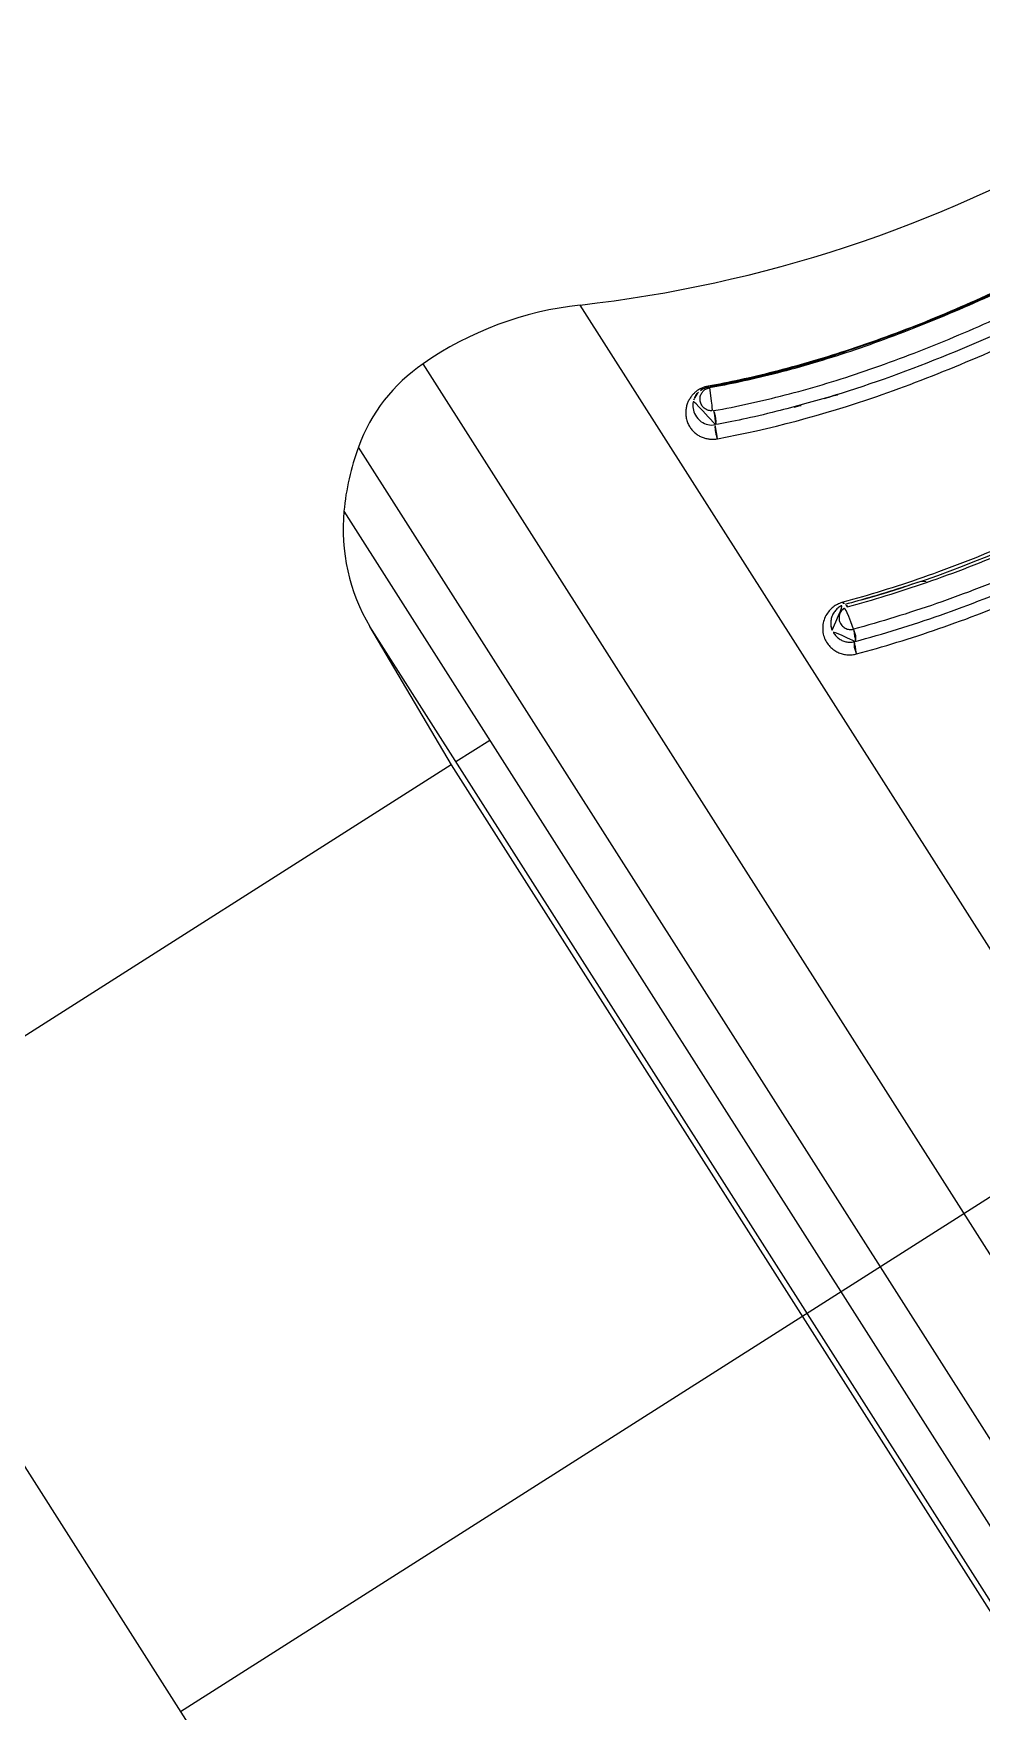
# Model space of a CAD drawing. Header units: millimetres. Extents: x 1145859089 to 1147511753, y -1047484727 to -1047247487.
# Drawn here: x 1146327714.73 to 1146327739.38, y -1047438474.62 to -1047438430.96 of the extents above; entities that cross this region are included whole.
import ezdxf
from ezdxf.xclip import XClip

# ---------------------------------------------------------------- set-up
doc = ezdxf.new("R2010")
doc.units = ezdxf.units.MM
doc.header["$LTSCALE"] = 100
doc.header["$MEASUREMENT"] = 0
doc.header["$XCLIPFRAME"] = 2
doc.linetypes.add('CENTERX2', pattern=[4, 2.5, -0.5, 0.5, -0.5])
doc.linetypes.add('단지배치도$0$CENTER', pattern=[31, 30, -0.5, 0, -0.5])
doc.layers.get('0').update_dxf_attribs({"linetype": 'CONTINUOUS'})
for name, color, linetype in [('L-지중매입', 3, 'CENTERX2'), ('XREF', 135, 'CONTINUOUS'), ('단지배치도$0$W240910', 135, 'CONTINUOUS')]:
    doc.layers.add(name, color=color, linetype=linetype)

# ---------------------------------------------------------------- blocks, each defined once
blk = doc.blocks.new('단지배치도$0$zw$9902')
at = {"layer": '단지배치도$0$W240910', "linetype": '단지배치도$0$CENTER', "ltscale": 20}
blk.add_line((59044.925, -67105.317), (59443.165, -66851.963), dxfattribs=at)
at = {"layer": '단지배치도$0$W240910', "linetype": 'ByBlock', "ltscale": 20}
for p, q in [((59082.476, -67111.411), (59055.318, -67068.722)), ((59079.358, -67114.461), (59051.234, -67070.253)), ((59076.686, -67115.064), (59049.555, -67072.418)), ((59075.014, -67114.696), (59049.18, -67074.089)), ((59049.844, -67077.087), (59051.964, -67080.69)), ((59072.58, -67112.823), (59049.845, -67077.087)), ((59052.972, -67080.049), (59052.087, -67080.612)), ((59051.964, -67080.69), (59035.8, -67090.974)), ((59051.964, -67080.69), (59070.214, -67109.377)), ((59035.8, -67090.974), (59054.05, -67119.66))]:
    blk.add_line(p, q, dxfattribs=at)
at = {"layer": '단지배치도$0$W240910'}
for radius in [11431.377, 11931.377]:
    blk.add_arc((57394.291, -57699.4), radius, 251.6277496, 321.4181311, dxfattribs=at)
at = {"layer": '단지배치도$0$W240910', "linetype": 'ByBlock', "ltscale": 20}
for centre, radius, start, end in [((59051.457, -67034.48), 34.458, 276.433, 300.0419), ((59055.819, -67074.703), 6.672, 159.9571, 174.7071)]:
    blk.add_arc(centre, radius, start, end, dxfattribs=at)
for points, knots in [([(59070.036, -67066.398), (59069.487, -67066.696), (59068.329, -67067.308), (59066.397, -67068.252), (59064.306, -67069.184), (59062.195, -67069.946), (59060.323, -67070.49), (59059.18, -67070.737), (59058.641, -67070.835)], [0, 0, 0, 0, 0.166667, 0.333333, 0.5, 0.666667, 0.833333, 1, 1, 1, 1]), ([(59070.103, -67066.423), (59069.551, -67066.722), (59068.382, -67067.342), (59066.348, -67068.335), (59064.242, -67069.248), (59062.199, -67070.001), (59060.288, -67070.555), (59059.188, -67070.786), (59058.676, -67070.876)], [0, 0, 0, 0, 0.166667, 0.333333, 0.5, 0.666667, 0.833333, 1, 1, 1, 1]), ([(59070.08, -67066.4), (59069.521, -67066.703), (59068.358, -67067.319), (59066.438, -67068.262), (59064.439, -67069.137), (59062.928, -67069.701), (59062.109, -67069.969), (59061.961, -67070.021)], [0, 0, 0, 0, 0.1666667, 0.3333333, 0.5, 0.6666667, 0.70406, 0.70406, 0.70406, 0.70406]), ([(59058.788, -67071.47), (59059.39, -67071.362), (59060.631, -67071.091), (59062.577, -67070.514), (59064.652, -67069.734), (59066.716, -67068.829), (59068.62, -67067.898), (59069.809, -67067.273), (59070.38, -67066.963)], [0, 0, 0, 0, 0.166667, 0.333333, 0.5, 0.666667, 0.833333, 1, 1, 1, 1]), ([(59064.053, -67069.272), (59064.205, -67069.213), (59065.327, -67068.761), (59066.787, -67068.094), (59068.083, -67067.446), (59068.432, -67067.268)], [14.753255, 14.753255, 14.753255, 14.753255, 18.212067, 40.272865, 48.440986, 48.440986, 48.440986, 48.440986]), ([(59058.885, -67072.202), (59060.233, -67071.953), (59061.622, -67071.585), (59064.554, -67070.572), (59066.134, -67069.899), (59068.682, -67068.68), (59069.698, -67068.168), (59070.731, -67067.598)], [0, 0, 0, 0, 0.371803, 0.371803, 0.774117, 0.774117, 1, 1, 1, 1]), ([(59069.848, -67067.654), (59069.164, -67068.016), (59066.575, -67069.338), (59063.922, -67070.466), (59061.913, -67071.079)], [4.388092, 4.388092, 4.388092, 4.388092, 7.318533, 15.39882, 15.39882, 15.39882, 15.39882]), ([(59061.96, -67070.016), (59061.443, -67070.18), (59060.289, -67070.514), (59059.238, -67070.745), (59058.676, -67070.848)], [0.7040608, 0.7040608, 0.7040608, 0.7040608, 0.8333333, 0.997969, 0.997969, 0.997969, 0.997969]), ([(59058.676, -67070.848), (59059.652, -67070.668), (59060.75, -67070.398), (59061.83, -67070.062), (59061.961, -67070.021)], [64.116786, 64.116786, 64.116786, 64.116786, 85.159632, 88.085818, 88.085818, 88.085818, 88.085818]), ([(59058.641, -67070.835), (59058.614, -67070.84), (59058.56, -67070.852), (59058.476, -67070.882), (59058.396, -67070.924), (59058.325, -67070.975), (59058.262, -67071.034), (59058.204, -67071.102), (59058.151, -67071.18), (59058.107, -67071.268), (59058.077, -67071.366), (59058.06, -67071.477), (59058.061, -67071.603), (59058.086, -67071.725), (59058.131, -67071.835), (59058.187, -67071.927), (59058.254, -67072.008), (59058.333, -67072.077), (59058.42, -67072.133), (59058.513, -67072.175), (59058.611, -67072.201), (59058.708, -67072.214), (59058.8, -67072.215), (59058.857, -67072.207), (59058.885, -67072.202)], [0, 0, 0, 0, 0.045455, 0.090909, 0.136364, 0.181818, 0.227273, 0.272727, 0.318182, 0.363636, 0.409091, 0.454545, 0.5, 0.545455, 0.590909, 0.636364, 0.681818, 0.727273, 0.772727, 0.818182, 0.863636, 0.909091, 0.954545, 1, 1, 1, 1]), ([(59058.836, -67071.834), (59058.698, -67071.863), (59058.467, -67071.793), (59058.263, -67071.545), (59058.229, -67071.342), (59058.263, -67071.207), (59058.27, -67071.189)], [0, 0, 0, 0, 0.000409303, 0.000702655, 0.001219115, 0.001298733, 0.001298733, 0.001298733, 0.001298733]), ([(59058.27, -67071.189), (59058.275, -67071.177), (59058.283, -67071.161), (59058.294, -67071.147), (59058.297, -67071.143)], [0.54091182, 0.54091182, 0.54091182, 0.54091182, 0.61043366, 0.63989499, 0.63989499, 0.63989499, 0.63989499]), ([(59058.371, -67071.013), (59058.37, -67071.014), (59058.367, -67071.018), (59058.334, -67071.057), (59058.313, -67071.097), (59058.299, -67071.137), (59058.298, -67071.141), (59058.297, -67071.143)], [1.0339266, 1.0339266, 1.0339266, 1.0339266, 1.049353, 1.0759269, 1.490302, 1.5326432, 1.5467569, 1.5467569, 1.5467569, 1.5467569]), ([(59058.676, -67070.876), (59058.66, -67070.879), (59058.628, -67070.889), (59058.583, -67070.908), (59058.542, -67070.935), (59058.509, -67070.969), (59058.479, -67071.008), (59058.457, -67071.051), (59058.436, -67071.102), (59058.433, -67071.161), (59058.436, -67071.222), (59058.452, -67071.28), (59058.476, -67071.328), (59058.506, -67071.371), (59058.544, -67071.406), (59058.585, -67071.436), (59058.63, -67071.458), (59058.679, -67071.471), (59058.73, -67071.476), (59058.768, -67071.473), (59058.788, -67071.47)], [0, 0, 0, 0, 0.055556, 0.111111, 0.166667, 0.222222, 0.277778, 0.333333, 0.388889, 0.444444, 0.5, 0.555556, 0.611111, 0.666667, 0.722222, 0.777778, 0.833333, 0.888889, 0.944444, 1, 1, 1, 1]), ([(59058.642, -67070.855), (59058.638, -67070.856), (59058.607, -67070.863), (59058.552, -67070.88), (59058.496, -67070.909), (59058.467, -67070.928), (59058.46, -67070.937)], [4.5419047, 4.5419047, 4.5419047, 4.5419047, 4.5698004, 4.7606577, 4.951515, 5.0798149, 5.0798149, 5.0798149, 5.0798149]), ([(59061.913, -67071.079), (59061.411, -67071.224), (59060.094, -67071.594), (59059.267, -67071.756), (59058.836, -67071.834)], [0.7217181, 0.7217181, 0.7217181, 0.7217181, 0.8333333, 1, 1, 1, 1]), ([(59061.667, -67071.152), (59061.718, -67071.144), (59061.964, -67071.071), (59062.208, -67070.994), (59062.4, -67070.922)], [9.611629, 9.611629, 9.611629, 9.611629, 9.815078, 10.61949, 10.61949, 10.61949, 10.61949]), ([(59064.31, -67075.926), (59064.2, -67075.901), (59063.932, -67075.993), (59063.462, -67076.147), (59062.86, -67076.331), (59062.428, -67076.452), (59062.205, -67076.511)], [0.8532055, 0.8532055, 0.8532055, 0.8532055, 0.875, 0.9166667, 0.9583333, 0.9999979, 0.9999979, 0.9999979, 0.9999979]), ([(59061.869, -67077.179), (59061.865, -67077.168), (59061.848, -67077.122), (59061.831, -67077.035), (59061.836, -67076.912), (59061.871, -67076.792), (59061.932, -67076.69), (59062.011, -67076.608), (59062.103, -67076.547), (59062.171, -67076.52), (59062.205, -67076.511)], [0.4798282, 0.4798282, 0.4798282, 0.4798282, 0.5, 0.5714286, 0.6428571, 0.7142857, 0.7857143, 0.8571429, 0.9285714, 1, 1, 1, 1]), ([(59062.463, -67077.476), (59062.429, -67077.485), (59062.361, -67077.498), (59062.252, -67077.492), (59062.147, -67077.463), (59062.05, -67077.411), (59061.967, -67077.34), (59061.907, -67077.261), (59061.879, -67077.203), (59061.866, -67077.178)], [0, 0, 0, 0, 0.0714286, 0.1428571, 0.2142857, 0.2857143, 0.3571429, 0.4285714, 0.4797607, 0.4797607, 0.4797607, 0.4797607])]:
    blk.add_open_spline(points, degree=3, knots=knots, dxfattribs=at)
for points in [[(59055.318, -67068.722), (59053.854, -67068.882), (59052.437, -67069.412), (59051.234, -67070.252)], [(59051.234, -67070.252), (59050.465, -67070.771), (59049.868, -67071.539), (59049.553, -67072.417)], [(59058.313, -67071.106), (59058.298, -67071.119), (59058.29, -67071.135), (59058.283, -67071.152)], [(59058.295, -67071.127), (59058.295, -67071.126), (59058.295, -67071.126), (59058.295, -67071.126)], [(59058.371, -67071.013), (59058.391, -67070.989), (59058.416, -67070.966), (59058.444, -67070.944)], [(59058.444, -67070.944), (59058.499, -67070.901), (59058.576, -67070.868), (59058.656, -67070.854)], [(59058.46, -67070.937), (59058.46, -67070.933), (59058.465, -67070.929), (59058.471, -67070.925)], [(59058.641, -67070.835), (59058.647, -67070.847), (59058.652, -67070.853), (59058.601, -67070.865)], [(59058.676, -67070.876), (59058.668, -67070.86), (59058.661, -67070.852), (59058.655, -67070.852)], [(59058.656, -67070.854), (59058.655, -67070.853), (59058.655, -67070.853), (59058.655, -67070.852)], [(59058.788, -67071.47), (59058.797, -67071.488), (59058.815, -67071.539), (59058.838, -67071.637), (59058.852, -67071.738), (59058.85, -67071.809), (59058.842, -67071.834), (59058.836, -67071.834)], [(59060.883, -67071.379), (59061.037, -67071.339), (59061.191, -67071.296), (59061.343, -67071.246)], [(59073.227, -67071.413), (59072.506, -67071.843), (59071.038, -67072.684), (59068.743, -67073.904), (59066.437, -67074.981), (59064.203, -67075.848), (59062.818, -67076.275), (59062.148, -67076.456)], [(59062.267, -67076.572), (59062.926, -67076.396), (59064.295, -67075.979), (59066.532, -67075.115), (59068.834, -67074.042), (59071.122, -67072.823), (59072.6, -67071.975), (59073.329, -67071.541)], [(59058.885, -67072.202), (59058.877, -67072.185), (59058.858, -67072.132), (59058.835, -67072.035), (59058.822, -67071.934), (59058.822, -67071.862), (59058.83, -67071.838), (59058.836, -67071.836)], [(59073.638, -67072.06), (59072.901, -67072.502), (59071.405, -67073.359), (59069.104, -67074.583), (59066.791, -67075.661), (59064.577, -67076.521), (59063.134, -67076.965), (59062.425, -67077.155)], [(59062.666, -67076.384), (59066.157, -67075.394), (59069.502, -67073.688), (59072.76, -67071.779)], [(59062.463, -67077.476), (59063.195, -67077.28), (59064.675, -67076.823), (59066.962, -67075.926), (59069.222, -67074.869), (59071.516, -67073.654), (59073.035, -67072.781), (59073.792, -67072.329)], [(59062.501, -67077.799), (59063.191, -67077.616), (59064.615, -67077.179), (59066.921, -67076.301), (59069.258, -67075.161), (59071.662, -67073.942), (59073.193, -67073.055), (59073.946, -67072.598)], [(59049.175, -67074.088), (59049.078, -67075.12), (59049.318, -67076.186), (59049.845, -67077.087)], [(59062.148, -67076.456), (59062.109, -67076.466), (59062.034, -67076.493), (59061.921, -67076.557), (59061.815, -67076.647), (59061.723, -67076.765), (59061.653, -67076.91), (59061.618, -67077.076), (59061.624, -67077.245), (59061.669, -67077.398), (59061.741, -67077.529), (59061.832, -67077.635), (59061.933, -67077.715), (59062.042, -67077.772), (59062.159, -67077.809), (59062.278, -67077.826), (59062.394, -67077.824), (59062.466, -67077.809), (59062.501, -67077.799)], [(59062.148, -67076.456), (59062.169, -67076.495), (59062.19, -67076.515), (59062.205, -67076.511)], [(59061.866, -67077.178), (59061.831, -67077.086), (59061.827, -67076.99), (59061.843, -67076.9)], [(59062.425, -67077.155), (59062.387, -67077.165), (59062.312, -67077.171), (59062.205, -67077.136), (59062.115, -67077.064), (59062.057, -67076.963), (59062.039, -67076.842), (59062.073, -67076.719), (59062.154, -67076.621), (59062.226, -67076.584), (59062.267, -67076.572)], [(59062.267, -67076.572), (59062.245, -67076.53), (59062.221, -67076.507), (59062.205, -67076.511)], [(59062.425, -67077.155), (59062.439, -67077.182), (59062.465, -67077.245), (59062.488, -67077.356), (59062.488, -67077.443), (59062.473, -67077.473), (59062.463, -67077.476)], [(59062.501, -67077.799), (59062.487, -67077.773), (59062.461, -67077.704), (59062.437, -67077.595), (59062.438, -67077.509), (59062.453, -67077.481), (59062.463, -67077.479)]]:
    blk.add_open_spline(points, degree=3, dxfattribs=at)
blk = doc.blocks.new('단지배치도')
blk.add_blockref('단지배치도$0$zw$9902', (141034.193, 142437.157))

msp = doc.modelspace()

# ---------------------------------------------------------------- linework, layer by layer
at = {"layer": 'L-지중매입', "ltscale": 2}
msp.add_arc((1146292364.149594, -1047402174.186541, 0), 45716.750817, 303.4822833292, 333.0437788935, dxfattribs=at)

# ---------------------------------------------------------------- block references
at = {"layer": 'XREF'}
ref = msp.add_blockref('단지배치도', (1146127639.433662, -1047513806.462535), dxfattribs=at)
XClip(ref).set_block_clipping_path([(72982.4064819524, 34919.7593965302), (360382.4067475507, 255319.7593436702)])

doc.saveas('drawing.dxf')
